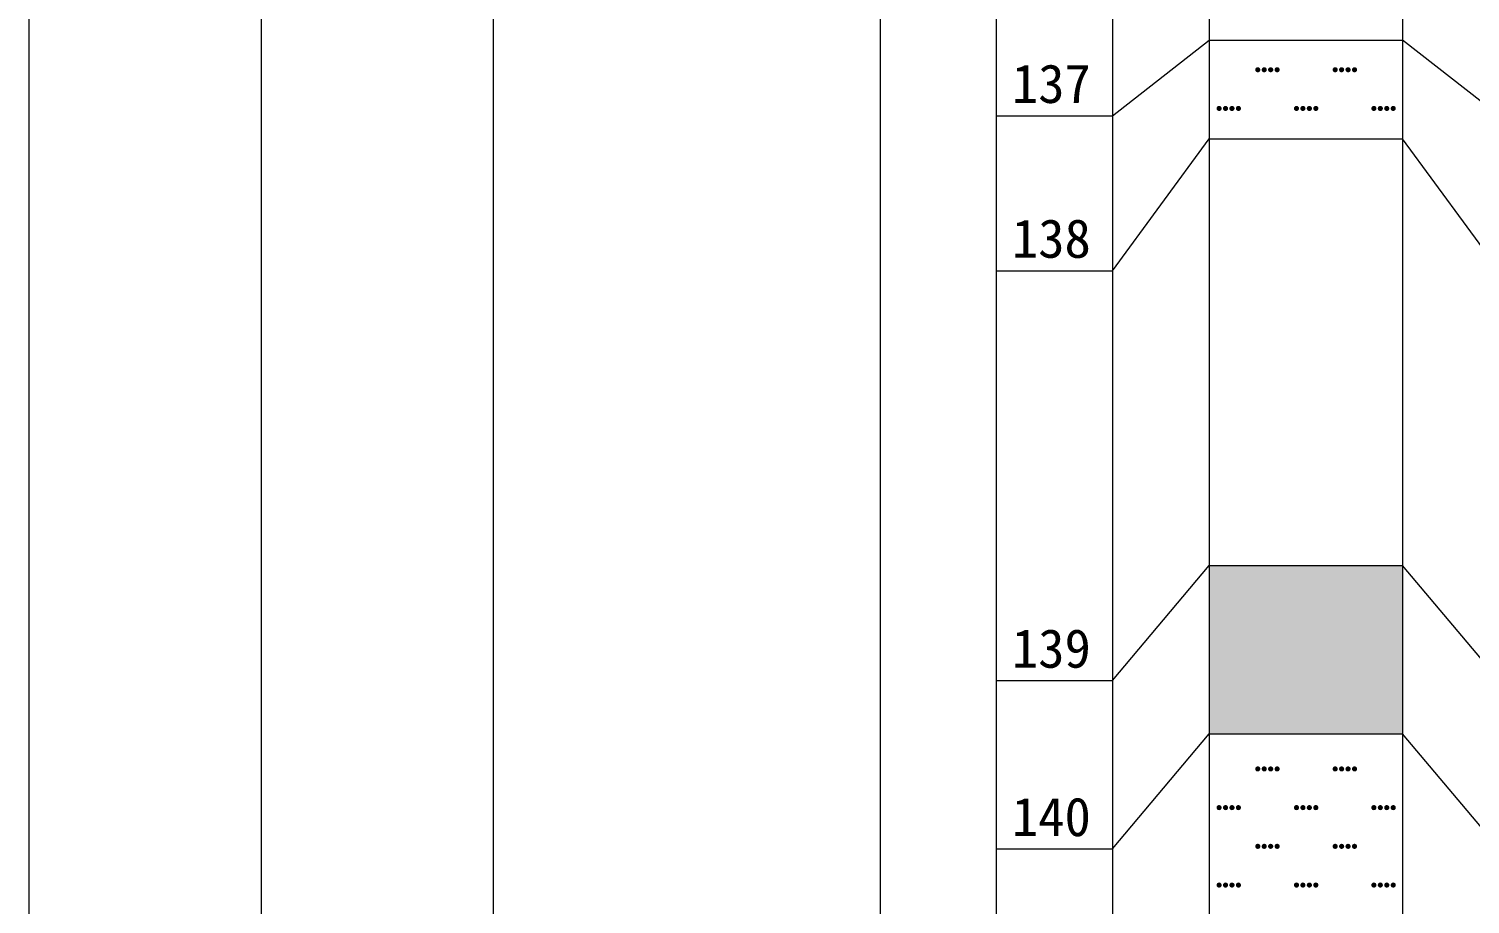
# Model space of a CAD drawing. Header units: inches. Extents: x -27 to 109, y -598 to 26.
# Drawn here: x 5.88 to 20.78, y -495.41 to -486.37 of the extents above; entities that cross this region are included whole.
import ezdxf

# ---------------------------------------------------------------- set-up
doc = ezdxf.new("R2010")
doc.units = ezdxf.units.IN
doc.header["$MEASUREMENT"] = 0
doc.layers.get('0').update_dxf_attribs({"lineweight": 0})
doc.styles.add('宋体', font='')
doc.styles.get('宋体').set_extended_font_data('宋体')

# ---------------------------------------------------------------- blocks, each defined once
blk = doc.blocks.new('lr_block_115')
at = {"true_color": 0x000000}
for points in [[(18.61, -486.798), (18.611, -486.791), (18.61, -486.784), (18.608, -486.777), (18.604, -486.772), (18.598, -486.768), (18.592, -486.765), (18.585, -486.764), (18.578, -486.765), (18.571, -486.768), (18.566, -486.772), (18.562, -486.777), (18.559, -486.784), (18.558, -486.791), (18.559, -486.798), (18.562, -486.804), (18.566, -486.809), (18.571, -486.814), (18.578, -486.816), (18.585, -486.817), (18.592, -486.816), (18.598, -486.814), (18.604, -486.809), (18.608, -486.804)], [(18.677, -486.798), (18.678, -486.791), (18.677, -486.784), (18.674, -486.777), (18.67, -486.772), (18.665, -486.768), (18.658, -486.765), (18.651, -486.764), (18.644, -486.765), (18.638, -486.768), (18.633, -486.772), (18.628, -486.777), (18.626, -486.784), (18.625, -486.791), (18.626, -486.798), (18.628, -486.804), (18.633, -486.809), (18.638, -486.814), (18.644, -486.816), (18.651, -486.817), (18.658, -486.816), (18.665, -486.814), (18.67, -486.809), (18.674, -486.804)], [(18.744, -486.798), (18.745, -486.791), (18.744, -486.784), (18.741, -486.777), (18.737, -486.772), (18.731, -486.768), (18.725, -486.765), (18.718, -486.764), (18.711, -486.765), (18.705, -486.768), (18.699, -486.772), (18.695, -486.777), (18.692, -486.784), (18.691, -486.791), (18.692, -486.798), (18.695, -486.804), (18.699, -486.809), (18.705, -486.814), (18.711, -486.816), (18.718, -486.817), (18.725, -486.816), (18.731, -486.814), (18.737, -486.809), (18.741, -486.804)], [(18.81, -486.798), (18.811, -486.791), (18.81, -486.784), (18.808, -486.777), (18.804, -486.772), (18.798, -486.768), (18.792, -486.765), (18.785, -486.764), (18.778, -486.765), (18.771, -486.768), (18.766, -486.772), (18.762, -486.777), (18.759, -486.784), (18.758, -486.791), (18.759, -486.798), (18.762, -486.804), (18.766, -486.809), (18.771, -486.814), (18.778, -486.816), (18.785, -486.817), (18.792, -486.816), (18.798, -486.814), (18.804, -486.809), (18.808, -486.804)], [(19.41, -486.798), (19.411, -486.791), (19.41, -486.784), (19.408, -486.777), (19.404, -486.772), (19.398, -486.768), (19.392, -486.765), (19.385, -486.764), (19.378, -486.765), (19.371, -486.768), (19.366, -486.772), (19.362, -486.777), (19.359, -486.784), (19.358, -486.791), (19.359, -486.798), (19.362, -486.804), (19.366, -486.809), (19.371, -486.814), (19.378, -486.816), (19.385, -486.817), (19.392, -486.816), (19.398, -486.814), (19.404, -486.809), (19.408, -486.804)], [(19.477, -486.798), (19.478, -486.791), (19.477, -486.784), (19.474, -486.777), (19.47, -486.772), (19.465, -486.768), (19.458, -486.765), (19.451, -486.764), (19.444, -486.765), (19.438, -486.768), (19.433, -486.772), (19.428, -486.777), (19.426, -486.784), (19.425, -486.791), (19.426, -486.798), (19.428, -486.804), (19.433, -486.809), (19.438, -486.814), (19.444, -486.816), (19.451, -486.817), (19.458, -486.816), (19.465, -486.814), (19.47, -486.809), (19.474, -486.804)], [(19.544, -486.798), (19.545, -486.791), (19.544, -486.784), (19.541, -486.777), (19.537, -486.772), (19.531, -486.768), (19.525, -486.765), (19.518, -486.764), (19.511, -486.765), (19.505, -486.768), (19.499, -486.772), (19.495, -486.777), (19.492, -486.784), (19.491, -486.791), (19.492, -486.798), (19.495, -486.804), (19.499, -486.809), (19.505, -486.814), (19.511, -486.816), (19.518, -486.817), (19.525, -486.816), (19.531, -486.814), (19.537, -486.809), (19.541, -486.804)], [(19.61, -486.798), (19.611, -486.791), (19.61, -486.784), (19.608, -486.777), (19.604, -486.772), (19.598, -486.768), (19.592, -486.765), (19.585, -486.764), (19.578, -486.765), (19.571, -486.768), (19.566, -486.772), (19.562, -486.777), (19.559, -486.784), (19.558, -486.791), (19.559, -486.798), (19.562, -486.804), (19.566, -486.809), (19.571, -486.814), (19.578, -486.816), (19.585, -486.817), (19.592, -486.816), (19.598, -486.814), (19.604, -486.809), (19.608, -486.804)], [(18.21, -487.198), (18.211, -487.191), (18.21, -487.184), (18.208, -487.177), (18.204, -487.172), (18.198, -487.168), (18.192, -487.165), (18.185, -487.164), (18.178, -487.165), (18.171, -487.168), (18.166, -487.172), (18.162, -487.177), (18.159, -487.184), (18.158, -487.191), (18.159, -487.198), (18.162, -487.204), (18.166, -487.209), (18.171, -487.214), (18.178, -487.216), (18.185, -487.217), (18.192, -487.216), (18.198, -487.214), (18.204, -487.209), (18.208, -487.204)], [(18.277, -487.198), (18.278, -487.191), (18.277, -487.184), (18.274, -487.177), (18.27, -487.172), (18.265, -487.168), (18.258, -487.165), (18.251, -487.164), (18.244, -487.165), (18.238, -487.168), (18.233, -487.172), (18.228, -487.177), (18.226, -487.184), (18.225, -487.191), (18.226, -487.198), (18.228, -487.204), (18.233, -487.209), (18.238, -487.214), (18.244, -487.216), (18.251, -487.217), (18.258, -487.216), (18.265, -487.214), (18.27, -487.209), (18.274, -487.204)], [(18.344, -487.198), (18.345, -487.191), (18.344, -487.184), (18.341, -487.177), (18.337, -487.172), (18.331, -487.168), (18.325, -487.165), (18.318, -487.164), (18.311, -487.165), (18.305, -487.168), (18.299, -487.172), (18.295, -487.177), (18.292, -487.184), (18.291, -487.191), (18.292, -487.198), (18.295, -487.204), (18.299, -487.209), (18.305, -487.214), (18.311, -487.216), (18.318, -487.217), (18.325, -487.216), (18.331, -487.214), (18.337, -487.209), (18.341, -487.204)], [(18.41, -487.198), (18.411, -487.191), (18.41, -487.184), (18.408, -487.177), (18.404, -487.172), (18.398, -487.168), (18.392, -487.165), (18.385, -487.164), (18.378, -487.165), (18.371, -487.168), (18.366, -487.172), (18.362, -487.177), (18.359, -487.184), (18.358, -487.191), (18.359, -487.198), (18.362, -487.204), (18.366, -487.209), (18.371, -487.214), (18.378, -487.216), (18.385, -487.217), (18.392, -487.216), (18.398, -487.214), (18.404, -487.209), (18.408, -487.204)], [(19.01, -487.198), (19.011, -487.191), (19.01, -487.184), (19.008, -487.177), (19.004, -487.172), (18.998, -487.168), (18.992, -487.165), (18.985, -487.164), (18.978, -487.165), (18.971, -487.168), (18.966, -487.172), (18.962, -487.177), (18.959, -487.184), (18.958, -487.191), (18.959, -487.198), (18.962, -487.204), (18.966, -487.209), (18.971, -487.214), (18.978, -487.216), (18.985, -487.217), (18.992, -487.216), (18.998, -487.214), (19.004, -487.209), (19.008, -487.204)], [(19.077, -487.198), (19.078, -487.191), (19.077, -487.184), (19.074, -487.177), (19.07, -487.172), (19.065, -487.168), (19.058, -487.165), (19.051, -487.164), (19.044, -487.165), (19.038, -487.168), (19.033, -487.172), (19.028, -487.177), (19.026, -487.184), (19.025, -487.191), (19.026, -487.198), (19.028, -487.204), (19.033, -487.209), (19.038, -487.214), (19.044, -487.216), (19.051, -487.217), (19.058, -487.216), (19.065, -487.214), (19.07, -487.209), (19.074, -487.204)], [(19.144, -487.198), (19.145, -487.191), (19.144, -487.184), (19.141, -487.177), (19.137, -487.172), (19.131, -487.168), (19.125, -487.165), (19.118, -487.164), (19.111, -487.165), (19.105, -487.168), (19.099, -487.172), (19.095, -487.177), (19.092, -487.184), (19.091, -487.191), (19.092, -487.198), (19.095, -487.204), (19.099, -487.209), (19.105, -487.214), (19.111, -487.216), (19.118, -487.217), (19.125, -487.216), (19.131, -487.214), (19.137, -487.209), (19.141, -487.204)], [(19.21, -487.198), (19.211, -487.191), (19.21, -487.184), (19.208, -487.177), (19.204, -487.172), (19.198, -487.168), (19.192, -487.165), (19.185, -487.164), (19.178, -487.165), (19.171, -487.168), (19.166, -487.172), (19.162, -487.177), (19.159, -487.184), (19.158, -487.191), (19.159, -487.198), (19.162, -487.204), (19.166, -487.209), (19.171, -487.214), (19.178, -487.216), (19.185, -487.217), (19.192, -487.216), (19.198, -487.214), (19.204, -487.209), (19.208, -487.204)], [(19.81, -487.198), (19.811, -487.191), (19.81, -487.184), (19.808, -487.177), (19.804, -487.172), (19.798, -487.168), (19.792, -487.165), (19.785, -487.164), (19.778, -487.165), (19.771, -487.168), (19.766, -487.172), (19.762, -487.177), (19.759, -487.184), (19.758, -487.191), (19.759, -487.198), (19.762, -487.204), (19.766, -487.209), (19.771, -487.214), (19.778, -487.216), (19.785, -487.217), (19.792, -487.216), (19.798, -487.214), (19.804, -487.209), (19.808, -487.204)], [(19.877, -487.198), (19.878, -487.191), (19.877, -487.184), (19.874, -487.177), (19.87, -487.172), (19.865, -487.168), (19.858, -487.165), (19.851, -487.164), (19.844, -487.165), (19.838, -487.168), (19.833, -487.172), (19.828, -487.177), (19.826, -487.184), (19.825, -487.191), (19.826, -487.198), (19.828, -487.204), (19.833, -487.209), (19.838, -487.214), (19.844, -487.216), (19.851, -487.217), (19.858, -487.216), (19.865, -487.214), (19.87, -487.209), (19.874, -487.204)], [(19.944, -487.198), (19.945, -487.191), (19.944, -487.184), (19.941, -487.177), (19.937, -487.172), (19.931, -487.168), (19.925, -487.165), (19.918, -487.164), (19.911, -487.165), (19.905, -487.168), (19.899, -487.172), (19.895, -487.177), (19.892, -487.184), (19.891, -487.191), (19.892, -487.198), (19.895, -487.204), (19.899, -487.209), (19.905, -487.214), (19.911, -487.216), (19.918, -487.217), (19.925, -487.216), (19.931, -487.214), (19.937, -487.209), (19.941, -487.204)], [(20.01, -487.198), (20.011, -487.191), (20.01, -487.184), (20.008, -487.177), (20.004, -487.172), (19.998, -487.168), (19.992, -487.165), (19.985, -487.164), (19.978, -487.165), (19.971, -487.168), (19.966, -487.172), (19.962, -487.177), (19.959, -487.184), (19.958, -487.191), (19.959, -487.198), (19.962, -487.204), (19.966, -487.209), (19.971, -487.214), (19.978, -487.216), (19.985, -487.217), (19.992, -487.216), (19.998, -487.214), (20.004, -487.209), (20.008, -487.204)]]:
    blk.add_hatch(color=18, dxfattribs=at).paths.add_polyline_path(points, flags=17)
blk = doc.blocks.new('lr_block_116')
at = {"true_color": 0x000000}
for points in [[(18.61, -494.023), (18.611, -494.016), (18.61, -494.009), (18.608, -494.002), (18.604, -493.997), (18.598, -493.993), (18.592, -493.99), (18.585, -493.989), (18.578, -493.99), (18.571, -493.993), (18.566, -493.997), (18.562, -494.002), (18.559, -494.009), (18.558, -494.016), (18.559, -494.023), (18.562, -494.029), (18.566, -494.034), (18.571, -494.039), (18.578, -494.041), (18.585, -494.042), (18.592, -494.041), (18.598, -494.039), (18.604, -494.034), (18.608, -494.029)], [(18.677, -494.023), (18.678, -494.016), (18.677, -494.009), (18.674, -494.002), (18.67, -493.997), (18.665, -493.993), (18.658, -493.99), (18.651, -493.989), (18.644, -493.99), (18.638, -493.993), (18.633, -493.997), (18.628, -494.002), (18.626, -494.009), (18.625, -494.016), (18.626, -494.023), (18.628, -494.029), (18.633, -494.034), (18.638, -494.039), (18.644, -494.041), (18.651, -494.042), (18.658, -494.041), (18.665, -494.039), (18.67, -494.034), (18.674, -494.029)], [(18.744, -494.023), (18.745, -494.016), (18.744, -494.009), (18.741, -494.002), (18.737, -493.997), (18.731, -493.993), (18.725, -493.99), (18.718, -493.989), (18.711, -493.99), (18.705, -493.993), (18.699, -493.997), (18.695, -494.002), (18.692, -494.009), (18.691, -494.016), (18.692, -494.023), (18.695, -494.029), (18.699, -494.034), (18.705, -494.039), (18.711, -494.041), (18.718, -494.042), (18.725, -494.041), (18.731, -494.039), (18.737, -494.034), (18.741, -494.029)], [(18.81, -494.023), (18.811, -494.016), (18.81, -494.009), (18.808, -494.002), (18.804, -493.997), (18.798, -493.993), (18.792, -493.99), (18.785, -493.989), (18.778, -493.99), (18.771, -493.993), (18.766, -493.997), (18.762, -494.002), (18.759, -494.009), (18.758, -494.016), (18.759, -494.023), (18.762, -494.029), (18.766, -494.034), (18.771, -494.039), (18.778, -494.041), (18.785, -494.042), (18.792, -494.041), (18.798, -494.039), (18.804, -494.034), (18.808, -494.029)], [(19.41, -494.023), (19.411, -494.016), (19.41, -494.009), (19.408, -494.002), (19.404, -493.997), (19.398, -493.993), (19.392, -493.99), (19.385, -493.989), (19.378, -493.99), (19.371, -493.993), (19.366, -493.997), (19.362, -494.002), (19.359, -494.009), (19.358, -494.016), (19.359, -494.023), (19.362, -494.029), (19.366, -494.034), (19.371, -494.039), (19.378, -494.041), (19.385, -494.042), (19.392, -494.041), (19.398, -494.039), (19.404, -494.034), (19.408, -494.029)], [(19.477, -494.023), (19.478, -494.016), (19.477, -494.009), (19.474, -494.002), (19.47, -493.997), (19.465, -493.993), (19.458, -493.99), (19.451, -493.989), (19.444, -493.99), (19.438, -493.993), (19.433, -493.997), (19.428, -494.002), (19.426, -494.009), (19.425, -494.016), (19.426, -494.023), (19.428, -494.029), (19.433, -494.034), (19.438, -494.039), (19.444, -494.041), (19.451, -494.042), (19.458, -494.041), (19.465, -494.039), (19.47, -494.034), (19.474, -494.029)], [(19.544, -494.023), (19.545, -494.016), (19.544, -494.009), (19.541, -494.002), (19.537, -493.997), (19.531, -493.993), (19.525, -493.99), (19.518, -493.989), (19.511, -493.99), (19.505, -493.993), (19.499, -493.997), (19.495, -494.002), (19.492, -494.009), (19.491, -494.016), (19.492, -494.023), (19.495, -494.029), (19.499, -494.034), (19.505, -494.039), (19.511, -494.041), (19.518, -494.042), (19.525, -494.041), (19.531, -494.039), (19.537, -494.034), (19.541, -494.029)], [(19.61, -494.023), (19.611, -494.016), (19.61, -494.009), (19.608, -494.002), (19.604, -493.997), (19.598, -493.993), (19.592, -493.99), (19.585, -493.989), (19.578, -493.99), (19.571, -493.993), (19.566, -493.997), (19.562, -494.002), (19.559, -494.009), (19.558, -494.016), (19.559, -494.023), (19.562, -494.029), (19.566, -494.034), (19.571, -494.039), (19.578, -494.041), (19.585, -494.042), (19.592, -494.041), (19.598, -494.039), (19.604, -494.034), (19.608, -494.029)], [(18.21, -494.423), (18.211, -494.416), (18.21, -494.409), (18.208, -494.402), (18.204, -494.397), (18.198, -494.393), (18.192, -494.39), (18.185, -494.389), (18.178, -494.39), (18.171, -494.393), (18.166, -494.397), (18.162, -494.402), (18.159, -494.409), (18.158, -494.416), (18.159, -494.423), (18.162, -494.429), (18.166, -494.434), (18.171, -494.439), (18.178, -494.441), (18.185, -494.442), (18.192, -494.441), (18.198, -494.439), (18.204, -494.434), (18.208, -494.429)], [(18.277, -494.423), (18.278, -494.416), (18.277, -494.409), (18.274, -494.402), (18.27, -494.397), (18.265, -494.393), (18.258, -494.39), (18.251, -494.389), (18.244, -494.39), (18.238, -494.393), (18.233, -494.397), (18.228, -494.402), (18.226, -494.409), (18.225, -494.416), (18.226, -494.423), (18.228, -494.429), (18.233, -494.434), (18.238, -494.439), (18.244, -494.441), (18.251, -494.442), (18.258, -494.441), (18.265, -494.439), (18.27, -494.434), (18.274, -494.429)], [(18.344, -494.423), (18.345, -494.416), (18.344, -494.409), (18.341, -494.402), (18.337, -494.397), (18.331, -494.393), (18.325, -494.39), (18.318, -494.389), (18.311, -494.39), (18.305, -494.393), (18.299, -494.397), (18.295, -494.402), (18.292, -494.409), (18.291, -494.416), (18.292, -494.423), (18.295, -494.429), (18.299, -494.434), (18.305, -494.439), (18.311, -494.441), (18.318, -494.442), (18.325, -494.441), (18.331, -494.439), (18.337, -494.434), (18.341, -494.429)], [(18.41, -494.423), (18.411, -494.416), (18.41, -494.409), (18.408, -494.402), (18.404, -494.397), (18.398, -494.393), (18.392, -494.39), (18.385, -494.389), (18.378, -494.39), (18.371, -494.393), (18.366, -494.397), (18.362, -494.402), (18.359, -494.409), (18.358, -494.416), (18.359, -494.423), (18.362, -494.429), (18.366, -494.434), (18.371, -494.439), (18.378, -494.441), (18.385, -494.442), (18.392, -494.441), (18.398, -494.439), (18.404, -494.434), (18.408, -494.429)], [(19.01, -494.423), (19.011, -494.416), (19.01, -494.409), (19.008, -494.402), (19.004, -494.397), (18.998, -494.393), (18.992, -494.39), (18.985, -494.389), (18.978, -494.39), (18.971, -494.393), (18.966, -494.397), (18.962, -494.402), (18.959, -494.409), (18.958, -494.416), (18.959, -494.423), (18.962, -494.429), (18.966, -494.434), (18.971, -494.439), (18.978, -494.441), (18.985, -494.442), (18.992, -494.441), (18.998, -494.439), (19.004, -494.434), (19.008, -494.429)], [(19.077, -494.423), (19.078, -494.416), (19.077, -494.409), (19.074, -494.402), (19.07, -494.397), (19.065, -494.393), (19.058, -494.39), (19.051, -494.389), (19.044, -494.39), (19.038, -494.393), (19.033, -494.397), (19.028, -494.402), (19.026, -494.409), (19.025, -494.416), (19.026, -494.423), (19.028, -494.429), (19.033, -494.434), (19.038, -494.439), (19.044, -494.441), (19.051, -494.442), (19.058, -494.441), (19.065, -494.439), (19.07, -494.434), (19.074, -494.429)], [(19.144, -494.423), (19.145, -494.416), (19.144, -494.409), (19.141, -494.402), (19.137, -494.397), (19.131, -494.393), (19.125, -494.39), (19.118, -494.389), (19.111, -494.39), (19.105, -494.393), (19.099, -494.397), (19.095, -494.402), (19.092, -494.409), (19.091, -494.416), (19.092, -494.423), (19.095, -494.429), (19.099, -494.434), (19.105, -494.439), (19.111, -494.441), (19.118, -494.442), (19.125, -494.441), (19.131, -494.439), (19.137, -494.434), (19.141, -494.429)], [(19.21, -494.423), (19.211, -494.416), (19.21, -494.409), (19.208, -494.402), (19.204, -494.397), (19.198, -494.393), (19.192, -494.39), (19.185, -494.389), (19.178, -494.39), (19.171, -494.393), (19.166, -494.397), (19.162, -494.402), (19.159, -494.409), (19.158, -494.416), (19.159, -494.423), (19.162, -494.429), (19.166, -494.434), (19.171, -494.439), (19.178, -494.441), (19.185, -494.442), (19.192, -494.441), (19.198, -494.439), (19.204, -494.434), (19.208, -494.429)], [(19.81, -494.423), (19.811, -494.416), (19.81, -494.409), (19.808, -494.402), (19.804, -494.397), (19.798, -494.393), (19.792, -494.39), (19.785, -494.389), (19.778, -494.39), (19.771, -494.393), (19.766, -494.397), (19.762, -494.402), (19.759, -494.409), (19.758, -494.416), (19.759, -494.423), (19.762, -494.429), (19.766, -494.434), (19.771, -494.439), (19.778, -494.441), (19.785, -494.442), (19.792, -494.441), (19.798, -494.439), (19.804, -494.434), (19.808, -494.429)], [(19.877, -494.423), (19.878, -494.416), (19.877, -494.409), (19.874, -494.402), (19.87, -494.397), (19.865, -494.393), (19.858, -494.39), (19.851, -494.389), (19.844, -494.39), (19.838, -494.393), (19.833, -494.397), (19.828, -494.402), (19.826, -494.409), (19.825, -494.416), (19.826, -494.423), (19.828, -494.429), (19.833, -494.434), (19.838, -494.439), (19.844, -494.441), (19.851, -494.442), (19.858, -494.441), (19.865, -494.439), (19.87, -494.434), (19.874, -494.429)], [(19.944, -494.423), (19.945, -494.416), (19.944, -494.409), (19.941, -494.402), (19.937, -494.397), (19.931, -494.393), (19.925, -494.39), (19.918, -494.389), (19.911, -494.39), (19.905, -494.393), (19.899, -494.397), (19.895, -494.402), (19.892, -494.409), (19.891, -494.416), (19.892, -494.423), (19.895, -494.429), (19.899, -494.434), (19.905, -494.439), (19.911, -494.441), (19.918, -494.442), (19.925, -494.441), (19.931, -494.439), (19.937, -494.434), (19.941, -494.429)], [(20.01, -494.423), (20.011, -494.416), (20.01, -494.409), (20.008, -494.402), (20.004, -494.397), (19.998, -494.393), (19.992, -494.39), (19.985, -494.389), (19.978, -494.39), (19.971, -494.393), (19.966, -494.397), (19.962, -494.402), (19.959, -494.409), (19.958, -494.416), (19.959, -494.423), (19.962, -494.429), (19.966, -494.434), (19.971, -494.439), (19.978, -494.441), (19.985, -494.442), (19.992, -494.441), (19.998, -494.439), (20.004, -494.434), (20.008, -494.429)], [(18.61, -494.823), (18.611, -494.816), (18.61, -494.809), (18.608, -494.802), (18.604, -494.797), (18.598, -494.793), (18.592, -494.79), (18.585, -494.789), (18.578, -494.79), (18.571, -494.793), (18.566, -494.797), (18.562, -494.802), (18.559, -494.809), (18.558, -494.816), (18.559, -494.823), (18.562, -494.829), (18.566, -494.834), (18.571, -494.839), (18.578, -494.841), (18.585, -494.842), (18.592, -494.841), (18.598, -494.839), (18.604, -494.834), (18.608, -494.829)], [(18.677, -494.823), (18.678, -494.816), (18.677, -494.809), (18.674, -494.802), (18.67, -494.797), (18.665, -494.793), (18.658, -494.79), (18.651, -494.789), (18.644, -494.79), (18.638, -494.793), (18.633, -494.797), (18.628, -494.802), (18.626, -494.809), (18.625, -494.816), (18.626, -494.823), (18.628, -494.829), (18.633, -494.834), (18.638, -494.839), (18.644, -494.841), (18.651, -494.842), (18.658, -494.841), (18.665, -494.839), (18.67, -494.834), (18.674, -494.829)], [(18.744, -494.823), (18.745, -494.816), (18.744, -494.809), (18.741, -494.802), (18.737, -494.797), (18.731, -494.793), (18.725, -494.79), (18.718, -494.789), (18.711, -494.79), (18.705, -494.793), (18.699, -494.797), (18.695, -494.802), (18.692, -494.809), (18.691, -494.816), (18.692, -494.823), (18.695, -494.829), (18.699, -494.834), (18.705, -494.839), (18.711, -494.841), (18.718, -494.842), (18.725, -494.841), (18.731, -494.839), (18.737, -494.834), (18.741, -494.829)], [(18.81, -494.823), (18.811, -494.816), (18.81, -494.809), (18.808, -494.802), (18.804, -494.797), (18.798, -494.793), (18.792, -494.79), (18.785, -494.789), (18.778, -494.79), (18.771, -494.793), (18.766, -494.797), (18.762, -494.802), (18.759, -494.809), (18.758, -494.816), (18.759, -494.823), (18.762, -494.829), (18.766, -494.834), (18.771, -494.839), (18.778, -494.841), (18.785, -494.842), (18.792, -494.841), (18.798, -494.839), (18.804, -494.834), (18.808, -494.829)], [(19.41, -494.823), (19.411, -494.816), (19.41, -494.809), (19.408, -494.802), (19.404, -494.797), (19.398, -494.793), (19.392, -494.79), (19.385, -494.789), (19.378, -494.79), (19.371, -494.793), (19.366, -494.797), (19.362, -494.802), (19.359, -494.809), (19.358, -494.816), (19.359, -494.823), (19.362, -494.829), (19.366, -494.834), (19.371, -494.839), (19.378, -494.841), (19.385, -494.842), (19.392, -494.841), (19.398, -494.839), (19.404, -494.834), (19.408, -494.829)], [(19.477, -494.823), (19.478, -494.816), (19.477, -494.809), (19.474, -494.802), (19.47, -494.797), (19.465, -494.793), (19.458, -494.79), (19.451, -494.789), (19.444, -494.79), (19.438, -494.793), (19.433, -494.797), (19.428, -494.802), (19.426, -494.809), (19.425, -494.816), (19.426, -494.823), (19.428, -494.829), (19.433, -494.834), (19.438, -494.839), (19.444, -494.841), (19.451, -494.842), (19.458, -494.841), (19.465, -494.839), (19.47, -494.834), (19.474, -494.829)], [(19.544, -494.823), (19.545, -494.816), (19.544, -494.809), (19.541, -494.802), (19.537, -494.797), (19.531, -494.793), (19.525, -494.79), (19.518, -494.789), (19.511, -494.79), (19.505, -494.793), (19.499, -494.797), (19.495, -494.802), (19.492, -494.809), (19.491, -494.816), (19.492, -494.823), (19.495, -494.829), (19.499, -494.834), (19.505, -494.839), (19.511, -494.841), (19.518, -494.842), (19.525, -494.841), (19.531, -494.839), (19.537, -494.834), (19.541, -494.829)], [(19.61, -494.823), (19.611, -494.816), (19.61, -494.809), (19.608, -494.802), (19.604, -494.797), (19.598, -494.793), (19.592, -494.79), (19.585, -494.789), (19.578, -494.79), (19.571, -494.793), (19.566, -494.797), (19.562, -494.802), (19.559, -494.809), (19.558, -494.816), (19.559, -494.823), (19.562, -494.829), (19.566, -494.834), (19.571, -494.839), (19.578, -494.841), (19.585, -494.842), (19.592, -494.841), (19.598, -494.839), (19.604, -494.834), (19.608, -494.829)], [(18.21, -495.223), (18.211, -495.216), (18.21, -495.209), (18.208, -495.202), (18.204, -495.197), (18.198, -495.193), (18.192, -495.19), (18.185, -495.189), (18.178, -495.19), (18.171, -495.193), (18.166, -495.197), (18.162, -495.202), (18.159, -495.209), (18.158, -495.216), (18.159, -495.223), (18.162, -495.229), (18.166, -495.234), (18.171, -495.239), (18.178, -495.241), (18.185, -495.242), (18.192, -495.241), (18.198, -495.239), (18.204, -495.234), (18.208, -495.229)], [(18.277, -495.223), (18.278, -495.216), (18.277, -495.209), (18.274, -495.202), (18.27, -495.197), (18.265, -495.193), (18.258, -495.19), (18.251, -495.189), (18.244, -495.19), (18.238, -495.193), (18.233, -495.197), (18.228, -495.202), (18.226, -495.209), (18.225, -495.216), (18.226, -495.223), (18.228, -495.229), (18.233, -495.234), (18.238, -495.239), (18.244, -495.241), (18.251, -495.242), (18.258, -495.241), (18.265, -495.239), (18.27, -495.234), (18.274, -495.229)], [(18.344, -495.223), (18.345, -495.216), (18.344, -495.209), (18.341, -495.202), (18.337, -495.197), (18.331, -495.193), (18.325, -495.19), (18.318, -495.189), (18.311, -495.19), (18.305, -495.193), (18.299, -495.197), (18.295, -495.202), (18.292, -495.209), (18.291, -495.216), (18.292, -495.223), (18.295, -495.229), (18.299, -495.234), (18.305, -495.239), (18.311, -495.241), (18.318, -495.242), (18.325, -495.241), (18.331, -495.239), (18.337, -495.234), (18.341, -495.229)], [(18.41, -495.223), (18.411, -495.216), (18.41, -495.209), (18.408, -495.202), (18.404, -495.197), (18.398, -495.193), (18.392, -495.19), (18.385, -495.189), (18.378, -495.19), (18.371, -495.193), (18.366, -495.197), (18.362, -495.202), (18.359, -495.209), (18.358, -495.216), (18.359, -495.223), (18.362, -495.229), (18.366, -495.234), (18.371, -495.239), (18.378, -495.241), (18.385, -495.242), (18.392, -495.241), (18.398, -495.239), (18.404, -495.234), (18.408, -495.229)], [(19.01, -495.223), (19.011, -495.216), (19.01, -495.209), (19.008, -495.202), (19.004, -495.197), (18.998, -495.193), (18.992, -495.19), (18.985, -495.189), (18.978, -495.19), (18.971, -495.193), (18.966, -495.197), (18.962, -495.202), (18.959, -495.209), (18.958, -495.216), (18.959, -495.223), (18.962, -495.229), (18.966, -495.234), (18.971, -495.239), (18.978, -495.241), (18.985, -495.242), (18.992, -495.241), (18.998, -495.239), (19.004, -495.234), (19.008, -495.229)], [(19.077, -495.223), (19.078, -495.216), (19.077, -495.209), (19.074, -495.202), (19.07, -495.197), (19.065, -495.193), (19.058, -495.19), (19.051, -495.189), (19.044, -495.19), (19.038, -495.193), (19.033, -495.197), (19.028, -495.202), (19.026, -495.209), (19.025, -495.216), (19.026, -495.223), (19.028, -495.229), (19.033, -495.234), (19.038, -495.239), (19.044, -495.241), (19.051, -495.242), (19.058, -495.241), (19.065, -495.239), (19.07, -495.234), (19.074, -495.229)], [(19.144, -495.223), (19.145, -495.216), (19.144, -495.209), (19.141, -495.202), (19.137, -495.197), (19.131, -495.193), (19.125, -495.19), (19.118, -495.189), (19.111, -495.19), (19.105, -495.193), (19.099, -495.197), (19.095, -495.202), (19.092, -495.209), (19.091, -495.216), (19.092, -495.223), (19.095, -495.229), (19.099, -495.234), (19.105, -495.239), (19.111, -495.241), (19.118, -495.242), (19.125, -495.241), (19.131, -495.239), (19.137, -495.234), (19.141, -495.229)], [(19.21, -495.223), (19.211, -495.216), (19.21, -495.209), (19.208, -495.202), (19.204, -495.197), (19.198, -495.193), (19.192, -495.19), (19.185, -495.189), (19.178, -495.19), (19.171, -495.193), (19.166, -495.197), (19.162, -495.202), (19.159, -495.209), (19.158, -495.216), (19.159, -495.223), (19.162, -495.229), (19.166, -495.234), (19.171, -495.239), (19.178, -495.241), (19.185, -495.242), (19.192, -495.241), (19.198, -495.239), (19.204, -495.234), (19.208, -495.229)], [(19.81, -495.223), (19.811, -495.216), (19.81, -495.209), (19.808, -495.202), (19.804, -495.197), (19.798, -495.193), (19.792, -495.19), (19.785, -495.189), (19.778, -495.19), (19.771, -495.193), (19.766, -495.197), (19.762, -495.202), (19.759, -495.209), (19.758, -495.216), (19.759, -495.223), (19.762, -495.229), (19.766, -495.234), (19.771, -495.239), (19.778, -495.241), (19.785, -495.242), (19.792, -495.241), (19.798, -495.239), (19.804, -495.234), (19.808, -495.229)], [(19.877, -495.223), (19.878, -495.216), (19.877, -495.209), (19.874, -495.202), (19.87, -495.197), (19.865, -495.193), (19.858, -495.19), (19.851, -495.189), (19.844, -495.19), (19.838, -495.193), (19.833, -495.197), (19.828, -495.202), (19.826, -495.209), (19.825, -495.216), (19.826, -495.223), (19.828, -495.229), (19.833, -495.234), (19.838, -495.239), (19.844, -495.241), (19.851, -495.242), (19.858, -495.241), (19.865, -495.239), (19.87, -495.234), (19.874, -495.229)], [(19.944, -495.223), (19.945, -495.216), (19.944, -495.209), (19.941, -495.202), (19.937, -495.197), (19.931, -495.193), (19.925, -495.19), (19.918, -495.189), (19.911, -495.19), (19.905, -495.193), (19.899, -495.197), (19.895, -495.202), (19.892, -495.209), (19.891, -495.216), (19.892, -495.223), (19.895, -495.229), (19.899, -495.234), (19.905, -495.239), (19.911, -495.241), (19.918, -495.242), (19.925, -495.241), (19.931, -495.239), (19.937, -495.234), (19.941, -495.229)], [(20.01, -495.223), (20.011, -495.216), (20.01, -495.209), (20.008, -495.202), (20.004, -495.197), (19.998, -495.193), (19.992, -495.19), (19.985, -495.189), (19.978, -495.19), (19.971, -495.193), (19.966, -495.197), (19.962, -495.202), (19.959, -495.209), (19.958, -495.216), (19.959, -495.223), (19.962, -495.229), (19.966, -495.234), (19.971, -495.239), (19.978, -495.241), (19.985, -495.242), (19.992, -495.241), (19.998, -495.239), (20.004, -495.234), (20.008, -495.229)]]:
    blk.add_hatch(color=18, dxfattribs=at).paths.add_polyline_path(points, flags=17)

msp = doc.modelspace()

# ---------------------------------------------------------------- hatches: boundary and pattern name
at = {"true_color": 0x000000}
h = msp.add_hatch(dxfattribs=at)
h.set_pattern_fill('', color=18, style=0, pattern_type=0)
h.set_pattern_definition([])
h.paths.add_polyline_path([(18.082, -491.914), (20.082, -491.914), (20.082, -487.504), (18.082, -487.504)], flags=17)
msp.add_hatch(color=18, dxfattribs=at).paths.add_polyline_path([(18.082, -493.654), (20.082, -493.654), (20.082, -491.914), (18.082, -491.914)], flags=17)
h = msp.add_hatch()
h.set_pattern_fill('', color=256, style=0, pattern_type=0)
h.set_pattern_definition([])
h.paths.add_polyline_path([(18.082, -493.654), (20.082, -493.654), (20.082, -491.914), (18.082, -491.914)], flags=17)

# ---------------------------------------------------------------- linework, layer by layer
at = {"linetype": 'Continuous', "lineweight": 15}
for p, q in [((5.882, 0.896), (5.882, -567.184)), ((8.282, 0.896), (8.282, -567.184)), ((10.682, 0.896), (10.682, -567.184)), ((14.682, 0.896), (14.682, -567.184)), ((15.882, 0.896), (15.882, -567.184)), ((17.082, 0.896), (17.082, -567.184)), ((18.082, -482.754), (18.082, -486.484)), ((20.082, -482.754), (20.082, -486.484)), ((17.082, -487.267), (18.082, -486.484)), ((18.082, -486.484), (20.082, -486.484)), ((18.082, -486.484), (18.082, -487.504)), ((21.082, -487.267), (20.082, -486.484)), ((20.082, -486.484), (20.082, -487.504)), ((15.882, -487.267), (17.082, -487.267)), ((17.082, -488.867), (18.082, -487.504)), ((18.082, -487.504), (20.082, -487.504)), ((18.082, -487.504), (18.082, -491.914)), ((21.082, -488.867), (20.082, -487.504)), ((20.082, -487.504), (20.082, -491.914)), ((15.882, -488.867), (17.082, -488.867)), ((17.082, -493.103), (18.082, -491.914)), ((18.082, -491.914), (20.082, -491.914)), ((18.082, -491.914), (18.082, -493.654)), ((21.082, -493.103), (20.082, -491.914)), ((20.082, -491.914), (20.082, -493.654)), ((15.882, -493.103), (17.082, -493.103)), ((17.082, -494.843), (18.082, -493.654)), ((18.082, -493.654), (20.082, -493.654)), ((18.082, -493.654), (18.082, -495.584)), ((21.082, -494.843), (20.082, -493.654)), ((20.082, -493.654), (20.082, -495.584)), ((15.882, -494.843), (17.082, -494.843))]:
    msp.add_line(p, q, dxfattribs=at)

# ---------------------------------------------------------------- block references
at = {"color": 7}
for name in ['lr_block_115', 'lr_block_116']:
    msp.add_blockref(name, (0, 0), dxfattribs=at)

# ---------------------------------------------------------------- texts
at = {"style": '宋体'}
for s, p in [('137', (16.043, -487.134)), ('138', (16.043, -488.734)), ('139', (16.043, -492.97)), ('140', (16.043, -494.71))]:
    msp.add_text(s, height=0.4, dxfattribs=at).set_placement(p)

doc.saveas('drawing.dxf')
